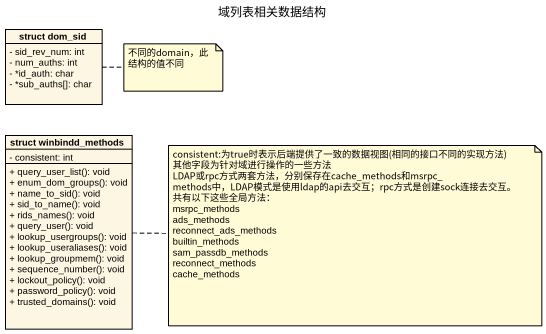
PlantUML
@startuml
title 域列表相关数据结构
hide circle
hide empty members
skinparam classAttributeIconSize 0
class "struct dom_sid" as struct_dom_sid {
  - sid_rev_num: int
  - num_auths: int
  - *id_auth: char
  - *sub_auths[]: char
}
class "struct winbindd_methods" as struct_winbindd_methods {
  - consistent: int
  + query_user_list(): void
  + enum_dom_groups(): void
  + name_to_sid(): void
  + sid_to_name(): void
  + rids_names(): void
  + query_user(): void
  + lookup_usergroups(): void
  + lookup_useraliases(): void
  + lookup_groupmem(): void
  + sequence_number(): void
  + lockout_policy(): void
  + password_policy(): void
  + trusted_domains(): void
}
note right of struct_dom_sid : 不同的domain，此结构的值不同
note right of struct_winbindd_methods
  consistent:为true时表示后端提供了一致的数据视图(相同的接口不同的实现方法)
  其他字段为针对域进行操作的一些方法
  LDAP或rpc方式两套方法，分别保存在cache_methods和msrpc_methods中，LDAP模式是使用ldap的api去交互；rpc方式是创建sock连接去交互。
  共有以下这些全局方法：
  msrpc_methods
  ads_methods
  reconnect_ads_methods
  builtin_methods
  sam_passdb_methods
  reconnect_methods
  cache_methods
end note
@enduml
